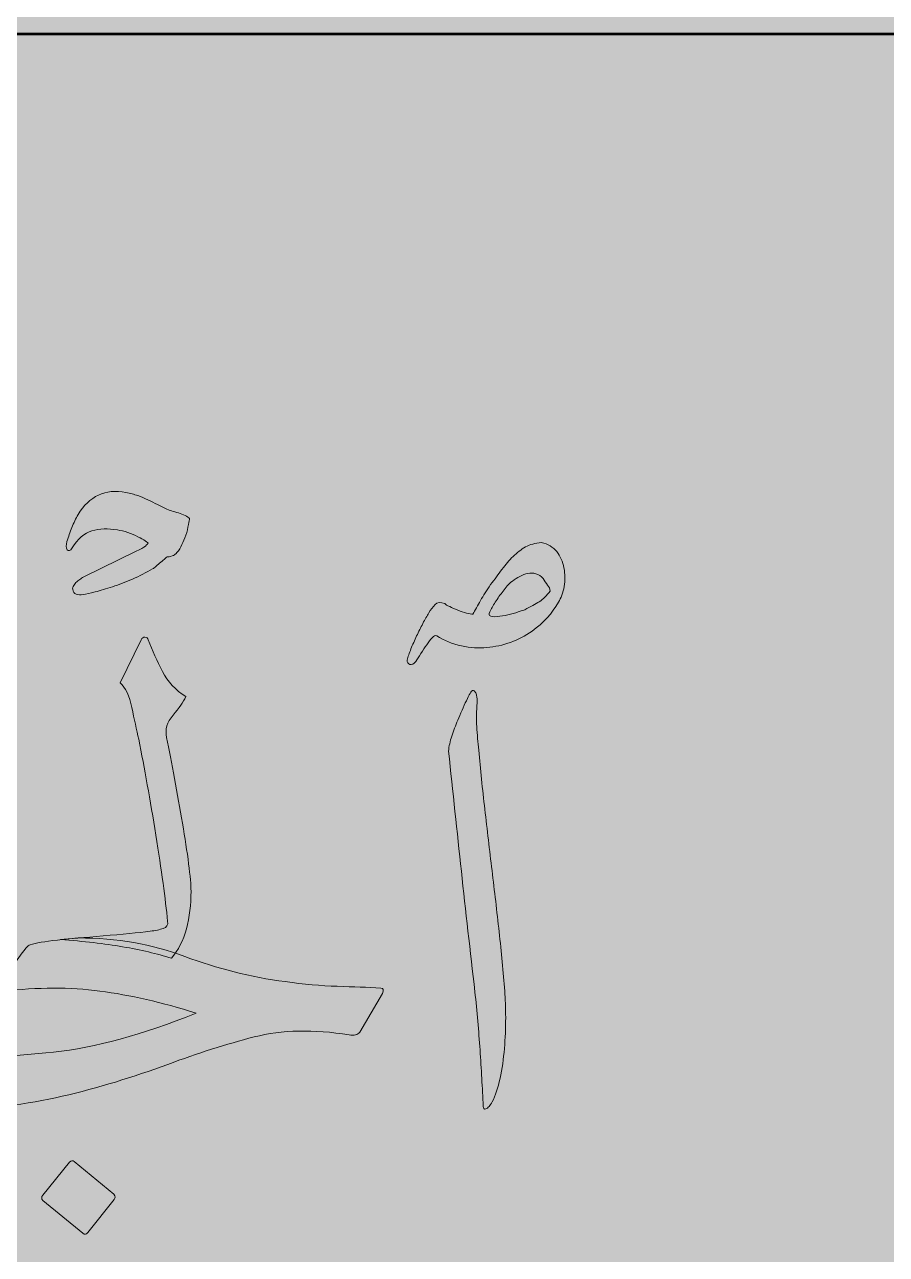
# Model space of a CAD drawing. Header units: inches. Extents: x -1481 to -429, y -1676 to -696.
# Drawn here: x -814.67 to -800.59, y -1261.07 to -1240.95 of the extents above; entities that cross this region are included whole.
import ezdxf

# ---------------------------------------------------------------- set-up
doc = ezdxf.new("R2010")
doc.units = ezdxf.units.IN
doc.header["$MEASUREMENT"] = 0
doc.layers.add('Layer 1', color=7, linetype='Continuous')

# ---------------------------------------------------------------- blocks, each defined once
blk = doc.blocks.new('block 75')
at = {"layer": 'Layer 1', "true_color": 0x009344}
h = blk.add_hatch(color=114, dxfattribs=at)
h.dxf.hatch_style = 2
h.paths.add_polyline_path([(-693.785, -1296.171), (-933.785, -1296.171), (-933.785, -1006.171), (-693.785, -1006.171)])
blk = doc.blocks.new('block 140')
at = {"layer": 'Layer 1', "true_color": 0x49c6ea}
h = blk.add_hatch(color=133, dxfattribs=at)
h.dxf.hatch_style = 2
h.paths.add_polyline_path([(-919.173, -1282.809), (-748.857, -1282.809), (-748.857, -1065.618), (-919.173, -1065.618)])
h = blk.add_hatch(color=133, dxfattribs=at)
h.dxf.hatch_style = 2
h.paths.add_polyline_path([(-907.435, -1277.731), (-761.338, -1277.731), (-761.338, -1076.165), (-907.435, -1076.165)])
at = {"layer": 'Layer 1', "true_color": 0xfff4c8}
h = blk.add_hatch(color=254, dxfattribs=at)
h.dxf.hatch_style = 2
h.paths.add_polyline_path([(-912.062, -1273.635), (-756.36, -1273.635), (-756.36, -1241.111), (-912.062, -1241.111)])
at = {"layer": 'Layer 1', "lineweight": 0}
blk.add_lwpolyline([(-912.062, -1273.635), (-756.36, -1273.635), (-756.36, -1241.111), (-912.062, -1241.111), (-912.062, -1273.635)], dxfattribs=at)
at = {"layer": 'Layer 1', "color": 44, "lineweight": 53, "true_color": 0xaf7e09}
blk.add_lwpolyline([(-912.062, -1273.635), (-756.36, -1273.635), (-756.36, -1241.111), (-912.062, -1241.111), (-912.062, -1273.635)], dxfattribs=at)
blk = doc.blocks.new('block 196')
at = {"layer": 'Layer 1', "true_color": 0x231f20}
h = blk.add_hatch(color=250, dxfattribs=at)
h.dxf.hatch_style = 2
edge = h.paths.add_edge_path()
edge.add_spline(control_points=[(-811.977, -1249.047), (-811.984, -1249.072), (-811.992, -1249.114), (-812.003, -1249.173), (-812.013, -1249.233), (-812.031, -1249.292), (-812.055, -1249.352), (-812.076, -1249.401), (-812.097, -1249.449), (-812.118, -1249.496), (-812.139, -1249.543), (-812.167, -1249.581), (-812.202, -1249.609), (-812.209, -1249.623), (-812.229, -1249.635), (-812.263, -1249.646), (-812.296, -1249.656), (-812.323, -1249.662), (-812.344, -1249.662), (-812.347, -1249.662), (-812.359, -1249.67), (-812.378, -1249.688), (-812.397, -1249.705), (-812.42, -1249.725), (-812.446, -1249.748), (-812.473, -1249.771), (-812.498, -1249.792), (-812.522, -1249.813), (-812.547, -1249.834), (-812.566, -1249.849), (-812.58, -1249.855), (-812.685, -1249.919), (-812.794, -1249.975), (-812.908, -1250.024), (-813.022, -1250.073), (-813.131, -1250.115), (-813.236, -1250.149), (-813.341, -1250.184), (-813.436, -1250.212), (-813.52, -1250.233), (-813.604, -1250.254), (-813.668, -1250.269), (-813.714, -1250.275), (-813.759, -1250.283), (-813.798, -1250.281), (-813.829, -1250.27), (-813.861, -1250.26), (-813.88, -1250.233), (-813.887, -1250.191), (-813.891, -1250.17), (-813.885, -1250.149), (-813.871, -1250.128), (-813.857, -1250.108), (-813.84, -1250.087), (-813.819, -1250.068), (-813.798, -1250.049), (-813.777, -1250.032), (-813.756, -1250.018), (-813.735, -1250.004), (-813.717, -1249.994), (-813.703, -1249.987), (-813.703, -1249.987), (-812.848, -1249.567), (-812.848, -1249.567), (-812.778, -1249.535), (-812.728, -1249.508), (-812.698, -1249.483), (-812.669, -1249.459), (-812.654, -1249.443), (-812.654, -1249.436), (-812.654, -1249.432), (-812.669, -1249.42), (-812.701, -1249.399), (-812.732, -1249.378), (-812.773, -1249.355), (-812.822, -1249.331), (-812.871, -1249.306), (-812.925, -1249.284), (-812.984, -1249.263), (-813.044, -1249.242), (-813.102, -1249.227), (-813.157, -1249.221), (-813.308, -1249.193), (-813.446, -1249.198), (-813.572, -1249.236), (-813.698, -1249.275), (-813.806, -1249.367), (-813.897, -1249.514), (-813.929, -1249.563), (-813.955, -1249.573), (-813.976, -1249.543), (-813.997, -1249.514), (-813.999, -1249.469), (-813.981, -1249.409), (-813.957, -1249.333), (-813.93, -1249.256), (-813.9, -1249.181), (-813.87, -1249.106), (-813.836, -1249.035), (-813.798, -1248.969), (-813.616, -1248.664), (-813.355, -1248.544), (-813.016, -1248.606), (-812.946, -1248.62), (-812.882, -1248.638), (-812.824, -1248.659), (-812.766, -1248.68), (-812.711, -1248.703), (-812.659, -1248.727), (-812.606, -1248.752), (-812.553, -1248.778), (-812.499, -1248.806), (-812.445, -1248.834), (-812.386, -1248.862), (-812.323, -1248.89), (-812.309, -1248.897), (-812.283, -1248.906), (-812.244, -1248.916), (-812.206, -1248.927), (-812.167, -1248.939), (-812.129, -1248.953), (-812.09, -1248.967), (-812.055, -1248.982), (-812.024, -1248.997), (-811.992, -1249.013), (-811.977, -1249.03), (-811.977, -1249.047)], knot_values=[0, 0, 0, 0, 1, 1, 1, 2, 2, 2, 3, 3, 3, 4, 4, 4, 5, 5, 5, 6, 6, 6, 7, 7, 7, 8, 8, 8, 9, 9, 9, 10, 10, 10, 11, 11, 11, 12, 12, 12, 13, 13, 13, 14, 14, 14, 15, 15, 15, 16, 16, 16, 17, 17, 17, 18, 18, 18, 19, 19, 19, 20, 20, 20, 21, 21, 21, 22, 22, 22, 23, 23, 23, 24, 24, 24, 25, 25, 25, 26, 26, 26, 27, 27, 27, 28, 28, 28, 29, 29, 29, 30, 30, 30, 31, 31, 31, 32, 32, 32, 33, 33, 33, 34, 34, 34, 35, 35, 35, 36, 36, 36, 37, 37, 37, 38, 38, 38, 39, 39, 39, 40, 40, 40, 41, 41, 41, 42, 42, 42, 42], degree=3, periodic=1)
at = {"layer": 'Layer 1', "lineweight": 0}
blk.add_open_spline([(-811.977, -1249.047), (-811.984, -1249.072), (-811.992, -1249.114), (-812.003, -1249.173), (-812.013, -1249.233), (-812.031, -1249.292), (-812.055, -1249.352), (-812.076, -1249.401), (-812.097, -1249.449), (-812.118, -1249.496), (-812.139, -1249.543), (-812.167, -1249.581), (-812.202, -1249.609), (-812.209, -1249.623), (-812.229, -1249.635), (-812.263, -1249.646), (-812.296, -1249.656), (-812.323, -1249.662), (-812.344, -1249.662), (-812.347, -1249.662), (-812.359, -1249.67), (-812.378, -1249.688), (-812.397, -1249.705), (-812.42, -1249.725), (-812.446, -1249.748), (-812.473, -1249.771), (-812.498, -1249.792), (-812.522, -1249.813), (-812.547, -1249.834), (-812.566, -1249.849), (-812.58, -1249.855), (-812.685, -1249.919), (-812.794, -1249.975), (-812.908, -1250.024), (-813.022, -1250.073), (-813.131, -1250.115), (-813.236, -1250.149), (-813.341, -1250.184), (-813.436, -1250.212), (-813.52, -1250.233), (-813.604, -1250.254), (-813.668, -1250.269), (-813.714, -1250.275), (-813.759, -1250.283), (-813.798, -1250.281), (-813.829, -1250.27), (-813.861, -1250.26), (-813.88, -1250.233), (-813.887, -1250.191), (-813.891, -1250.17), (-813.885, -1250.149), (-813.871, -1250.128), (-813.857, -1250.108), (-813.84, -1250.087), (-813.819, -1250.068), (-813.798, -1250.049), (-813.777, -1250.032), (-813.756, -1250.018), (-813.735, -1250.004), (-813.717, -1249.994), (-813.703, -1249.987), (-813.703, -1249.987), (-812.848, -1249.567), (-812.848, -1249.567), (-812.778, -1249.535), (-812.728, -1249.508), (-812.698, -1249.483), (-812.669, -1249.459), (-812.654, -1249.443), (-812.654, -1249.436), (-812.654, -1249.432), (-812.669, -1249.42), (-812.701, -1249.399), (-812.732, -1249.378), (-812.773, -1249.355), (-812.822, -1249.331), (-812.871, -1249.306), (-812.925, -1249.284), (-812.984, -1249.263), (-813.044, -1249.242), (-813.102, -1249.227), (-813.157, -1249.221), (-813.308, -1249.193), (-813.446, -1249.198), (-813.572, -1249.236), (-813.698, -1249.275), (-813.806, -1249.367), (-813.897, -1249.514), (-813.929, -1249.563), (-813.955, -1249.573), (-813.976, -1249.543), (-813.997, -1249.514), (-813.999, -1249.469), (-813.981, -1249.409), (-813.957, -1249.333), (-813.93, -1249.256), (-813.9, -1249.181), (-813.87, -1249.106), (-813.836, -1249.035), (-813.798, -1248.969), (-813.616, -1248.664), (-813.355, -1248.544), (-813.016, -1248.606), (-812.946, -1248.62), (-812.882, -1248.638), (-812.824, -1248.659), (-812.766, -1248.68), (-812.711, -1248.703), (-812.659, -1248.727), (-812.606, -1248.752), (-812.553, -1248.778), (-812.499, -1248.806), (-812.445, -1248.834), (-812.386, -1248.862), (-812.323, -1248.89), (-812.309, -1248.897), (-812.283, -1248.906), (-812.244, -1248.916), (-812.206, -1248.927), (-812.167, -1248.939), (-812.129, -1248.953), (-812.09, -1248.967), (-812.055, -1248.982), (-812.024, -1248.997), (-811.992, -1249.013), (-811.977, -1249.03), (-811.977, -1249.047)], degree=3, knots=[0, 0, 0, 0, 1, 1, 1, 2, 2, 2, 3, 3, 3, 4, 4, 4, 5, 5, 5, 6, 6, 6, 7, 7, 7, 8, 8, 8, 9, 9, 9, 10, 10, 10, 11, 11, 11, 12, 12, 12, 13, 13, 13, 14, 14, 14, 15, 15, 15, 16, 16, 16, 17, 17, 17, 18, 18, 18, 19, 19, 19, 20, 20, 20, 21, 21, 21, 22, 22, 22, 23, 23, 23, 24, 24, 24, 25, 25, 25, 26, 26, 26, 27, 27, 27, 28, 28, 28, 29, 29, 29, 30, 30, 30, 31, 31, 31, 32, 32, 32, 33, 33, 33, 34, 34, 34, 35, 35, 35, 36, 36, 36, 37, 37, 37, 38, 38, 38, 39, 39, 39, 40, 40, 40, 41, 41, 41, 42, 42, 42, 42], dxfattribs=at)
blk = doc.blocks.new('block 139')
at = {"layer": 'Layer 1', "true_color": 0x231f20}
h = blk.add_hatch(color=250, dxfattribs=at)
h.dxf.hatch_style = 2
edge = h.paths.add_edge_path()
edge.add_spline(control_points=[(-814.089, -1255.92), (-813.935, -1255.906), (-813.701, -1255.886), (-813.388, -1255.86), (-813.075, -1255.834), (-812.819, -1255.808), (-812.619, -1255.784), (-812.535, -1255.773), (-812.464, -1255.758), (-812.407, -1255.739), (-812.349, -1255.72), (-812.325, -1255.681), (-812.336, -1255.621), (-812.371, -1255.257), (-812.435, -1254.787), (-812.527, -1254.212), (-812.62, -1253.636), (-812.714, -1253.114), (-812.808, -1252.645), (-812.843, -1252.491), (-812.881, -1252.318), (-812.921, -1252.126), (-812.961, -1251.933), (-813.025, -1251.798), (-813.112, -1251.721), (-813.112, -1251.721), (-812.766, -1251.018), (-812.766, -1251.018), (-812.752, -1250.987), (-812.732, -1250.972), (-812.706, -1250.973), (-812.679, -1250.975), (-812.661, -1250.99), (-812.651, -1251.018), (-812.584, -1251.193), (-812.507, -1251.365), (-812.42, -1251.535), (-812.332, -1251.705), (-812.205, -1251.842), (-812.037, -1251.947), (-812.079, -1252.035), (-812.149, -1252.135), (-812.246, -1252.249), (-812.344, -1252.363), (-812.38, -1252.484), (-812.351, -1252.614), (-812.313, -1252.813), (-812.27, -1253.037), (-812.223, -1253.285), (-812.176, -1253.534), (-812.132, -1253.778), (-812.092, -1254.018), (-812.051, -1254.257), (-812.018, -1254.478), (-811.992, -1254.679), (-811.966, -1254.88), (-811.953, -1255.03), (-811.953, -1255.128), (-811.953, -1255.348), (-811.978, -1255.554), (-812.029, -1255.744), (-812.079, -1255.935), (-812.161, -1256.095), (-812.273, -1256.225), (-812.507, -1256.151), (-812.773, -1256.089), (-813.071, -1256.038), (-813.368, -1255.988), (-813.707, -1255.948), (-814.089, -1255.92)], knot_values=[0, 0, 0, 0, 1, 1, 1, 2, 2, 2, 3, 3, 3, 4, 4, 4, 5, 5, 5, 6, 6, 6, 7, 7, 7, 8, 8, 8, 9, 9, 9, 10, 10, 10, 11, 11, 11, 12, 12, 12, 13, 13, 13, 14, 14, 14, 15, 15, 15, 16, 16, 16, 17, 17, 17, 18, 18, 18, 19, 19, 19, 20, 20, 20, 21, 21, 21, 22, 22, 22, 23, 23, 23, 23], degree=3, periodic=1)
edge = h.paths.add_edge_path()
edge.add_spline(control_points=[(-807.344, -1250.598), (-807.309, -1250.532), (-807.268, -1250.457), (-807.221, -1250.375), (-807.173, -1250.293), (-807.118, -1250.206), (-807.055, -1250.115), (-806.989, -1250.028), (-806.927, -1249.945), (-806.869, -1249.866), (-806.811, -1249.787), (-806.751, -1249.716), (-806.688, -1249.653), (-806.625, -1249.591), (-806.557, -1249.539), (-806.483, -1249.499), (-806.41, -1249.458), (-806.324, -1249.435), (-806.226, -1249.428), (-806.118, -1249.449), (-806.034, -1249.498), (-805.974, -1249.575), (-805.915, -1249.652), (-805.875, -1249.74), (-805.856, -1249.84), (-805.837, -1249.94), (-805.836, -1250.041), (-805.853, -1250.144), (-805.871, -1250.247), (-805.902, -1250.334), (-805.948, -1250.404), (-806.046, -1250.582), (-806.189, -1250.74), (-806.378, -1250.876), (-806.599, -1251.03), (-806.845, -1251.12), (-807.118, -1251.144), (-807.248, -1251.158), (-807.386, -1251.149), (-807.533, -1251.118), (-807.68, -1251.086), (-807.815, -1251.03), (-807.937, -1250.95), (-807.958, -1250.943), (-807.982, -1250.954), (-808.01, -1250.984), (-808.039, -1251.014), (-808.068, -1251.051), (-808.1, -1251.097), (-808.131, -1251.142), (-808.163, -1251.19), (-808.194, -1251.241), (-808.226, -1251.292), (-808.254, -1251.335), (-808.278, -1251.37), (-808.313, -1251.415), (-808.346, -1251.432), (-808.375, -1251.42), (-808.405, -1251.407), (-808.42, -1251.384), (-808.42, -1251.349), (-808.406, -1251.296), (-808.385, -1251.235), (-808.357, -1251.165), (-808.329, -1251.095), (-808.298, -1251.025), (-808.265, -1250.955), (-808.232, -1250.885), (-808.198, -1250.817), (-808.163, -1250.75), (-808.128, -1250.684), (-808.094, -1250.626), (-808.063, -1250.577), (-808.035, -1250.525), (-808.002, -1250.479), (-807.963, -1250.441), (-807.925, -1250.402), (-807.872, -1250.397), (-807.806, -1250.425), (-807.792, -1250.439), (-807.765, -1250.456), (-807.724, -1250.475), (-807.684, -1250.494), (-807.64, -1250.513), (-807.591, -1250.533), (-807.542, -1250.552), (-807.494, -1250.568), (-807.449, -1250.58), (-807.403, -1250.592), (-807.368, -1250.598), (-807.344, -1250.598)], knot_values=[0, 0, 0, 0, 1, 1, 1, 2, 2, 2, 3, 3, 3, 4, 4, 4, 5, 5, 5, 6, 6, 6, 7, 7, 7, 8, 8, 8, 9, 9, 9, 10, 10, 10, 11, 11, 11, 12, 12, 12, 13, 13, 13, 14, 14, 14, 15, 15, 15, 16, 16, 16, 17, 17, 17, 18, 18, 18, 19, 19, 19, 20, 20, 20, 21, 21, 21, 22, 22, 22, 23, 23, 23, 24, 24, 24, 25, 25, 25, 26, 26, 26, 27, 27, 27, 28, 28, 28, 29, 29, 29, 30, 30, 30, 30], degree=3, periodic=1)
edge = h.paths.add_edge_path()
edge.add_spline(control_points=[(-807.349, -1251.847), (-807.328, -1251.847), (-807.313, -1251.856), (-807.305, -1251.874), (-807.296, -1251.891), (-807.289, -1251.91), (-807.284, -1251.931), (-807.278, -1251.952), (-807.276, -1251.974), (-807.276, -1251.997), (-807.276, -1252.02), (-807.276, -1252.036), (-807.276, -1252.047), (-807.286, -1252.18), (-807.288, -1252.31), (-807.281, -1252.438), (-807.274, -1252.566), (-807.263, -1252.694), (-807.249, -1252.824), (-807.221, -1253.135), (-807.188, -1253.457), (-807.15, -1253.789), (-807.111, -1254.122), (-807.072, -1254.456), (-807.032, -1254.792), (-806.991, -1255.128), (-806.953, -1255.462), (-806.916, -1255.794), (-806.879, -1256.127), (-806.849, -1256.45), (-806.824, -1256.765), (-806.814, -1256.888), (-806.809, -1257.032), (-806.809, -1257.198), (-806.809, -1257.364), (-806.816, -1257.532), (-806.83, -1257.702), (-806.844, -1257.872), (-806.867, -1258.034), (-806.9, -1258.188), (-806.934, -1258.342), (-806.977, -1258.471), (-807.029, -1258.576), (-807.047, -1258.604), (-807.064, -1258.628), (-807.081, -1258.649), (-807.099, -1258.67), (-807.116, -1258.684), (-807.134, -1258.691), (-807.162, -1258.698), (-807.176, -1258.684), (-807.176, -1258.649), (-807.19, -1258.345), (-807.207, -1258.037), (-807.228, -1257.726), (-807.249, -1257.414), (-807.277, -1257.098), (-807.312, -1256.776), (-807.389, -1256.107), (-807.463, -1255.45), (-807.533, -1254.802), (-807.603, -1254.155), (-807.673, -1253.501), (-807.743, -1252.839), (-807.736, -1252.759), (-807.718, -1252.677), (-807.69, -1252.593), (-807.662, -1252.509), (-807.629, -1252.421), (-807.591, -1252.33), (-807.57, -1252.281), (-807.547, -1252.228), (-807.522, -1252.17), (-807.498, -1252.112), (-807.474, -1252.06), (-807.452, -1252.013), (-807.429, -1251.965), (-807.409, -1251.926), (-807.391, -1251.895), (-807.374, -1251.863), (-807.36, -1251.847), (-807.349, -1251.847)], knot_values=[0, 0, 0, 0, 1, 1, 1, 2, 2, 2, 3, 3, 3, 4, 4, 4, 5, 5, 5, 6, 6, 6, 7, 7, 7, 8, 8, 8, 9, 9, 9, 10, 10, 10, 11, 11, 11, 12, 12, 12, 13, 13, 13, 14, 14, 14, 15, 15, 15, 16, 16, 16, 17, 17, 17, 18, 18, 18, 19, 19, 19, 20, 20, 20, 21, 21, 21, 22, 22, 22, 23, 23, 23, 24, 24, 24, 25, 25, 25, 26, 26, 26, 27, 27, 27, 27], degree=3, periodic=1)
edge = h.paths.add_edge_path()
edge.add_spline(control_points=[(-806.194, -1250.016), (-806.271, -1249.939), (-806.355, -1249.911), (-806.446, -1249.932), (-806.537, -1249.953), (-806.621, -1249.995), (-806.698, -1250.058), (-806.73, -1250.079), (-806.769, -1250.118), (-806.816, -1250.176), (-806.864, -1250.233), (-806.908, -1250.294), (-806.95, -1250.357), (-806.992, -1250.42), (-807.026, -1250.477), (-807.053, -1250.527), (-807.079, -1250.578), (-807.087, -1250.609), (-807.076, -1250.619), (-807.045, -1250.637), (-807.001, -1250.643), (-806.945, -1250.638), (-806.889, -1250.632), (-806.831, -1250.623), (-806.772, -1250.609), (-806.712, -1250.595), (-806.657, -1250.579), (-806.606, -1250.561), (-806.556, -1250.544), (-806.518, -1250.532), (-806.494, -1250.525), (-806.403, -1250.479), (-806.325, -1250.436), (-806.26, -1250.394), (-806.195, -1250.352), (-806.137, -1250.294), (-806.084, -1250.22), (-806.084, -1250.185), (-806.097, -1250.152), (-806.124, -1250.121), (-806.15, -1250.089), (-806.173, -1250.054), (-806.194, -1250.016)], knot_values=[0, 0, 0, 0, 1, 1, 1, 2, 2, 2, 3, 3, 3, 4, 4, 4, 5, 5, 5, 6, 6, 6, 7, 7, 7, 8, 8, 8, 9, 9, 9, 10, 10, 10, 11, 11, 11, 12, 12, 12, 13, 13, 13, 14, 14, 14, 14], degree=3, periodic=1)
h = blk.add_hatch(color=250, dxfattribs=at)
h.dxf.hatch_style = 2
edge = h.paths.add_edge_path()
edge.add_spline(control_points=[(-810.412, -1256.608), (-810.108, -1256.65), (-809.825, -1256.675), (-809.562, -1256.684), (-809.3, -1256.693), (-809.062, -1256.702), (-808.848, -1256.713), (-808.806, -1256.713), (-808.798, -1256.742), (-808.822, -1256.802), (-808.822, -1256.802), (-809.195, -1257.432), (-809.195, -1257.432), (-809.226, -1257.481), (-809.284, -1257.497), (-809.368, -1257.479), (-809.949, -1257.385), (-810.467, -1257.396), (-810.922, -1257.513), (-811.376, -1257.63), (-811.847, -1257.78), (-812.333, -1257.962), (-812.9, -1258.172), (-813.475, -1258.346), (-814.057, -1258.484), (-814.64, -1258.622), (-815.269, -1258.691), (-815.944, -1258.691), (-815.944, -1258.691), (-816.044, -1258.691), (-816.044, -1258.691), (-816.16, -1258.691), (-816.247, -1258.649), (-816.306, -1258.563), (-816.366, -1258.477), (-816.396, -1258.383), (-816.396, -1258.279), (-816.396, -1258.176), (-816.366, -1258.081), (-816.306, -1257.993), (-816.247, -1257.906), (-816.16, -1257.862), (-816.044, -1257.862), (-816.044, -1257.862), (-815.944, -1257.862), (-815.944, -1257.862), (-815.454, -1257.862), (-814.873, -1257.828), (-814.199, -1257.76), (-813.526, -1257.692), (-812.75, -1257.479), (-811.871, -1257.122), (-812.428, -1256.947), (-812.951, -1256.827), (-813.441, -1256.763), (-813.931, -1256.698), (-814.459, -1256.699), (-815.026, -1256.765), (-815.061, -1256.769), (-815.071, -1256.753), (-815.057, -1256.718), (-815.005, -1256.61), (-814.944, -1256.497), (-814.876, -1256.379), (-814.808, -1256.262), (-814.734, -1256.156), (-814.653, -1256.062), (-814.625, -1256.027), (-814.601, -1256.008), (-814.58, -1256.004), (-814.492, -1255.976), (-814.344, -1255.951), (-814.134, -1255.928), (-813.924, -1255.905), (-813.81, -1255.894), (-813.792, -1255.894), (-813.166, -1255.894), (-812.587, -1255.995), (-812.055, -1256.196), (-811.523, -1256.397), (-810.976, -1256.534), (-810.412, -1256.608)], knot_values=[0, 0, 0, 0, 1, 1, 1, 2, 2, 2, 3, 3, 3, 4, 4, 4, 5, 5, 5, 6, 6, 6, 7, 7, 7, 8, 8, 8, 9, 9, 9, 10, 10, 10, 11, 11, 11, 12, 12, 12, 13, 13, 13, 14, 14, 14, 15, 15, 15, 16, 16, 16, 17, 17, 17, 18, 18, 18, 19, 19, 19, 20, 20, 20, 21, 21, 21, 22, 22, 22, 23, 23, 23, 24, 24, 24, 25, 25, 25, 26, 26, 26, 27, 27, 27, 27], degree=3, periodic=1)
edge = h.paths.add_edge_path()
edge.add_spline(control_points=[(-813.939, -1259.563), (-813.911, -1259.531), (-813.885, -1259.528), (-813.861, -1259.552), (-813.861, -1259.552), (-813.215, -1260.087), (-813.215, -1260.087), (-813.187, -1260.119), (-813.185, -1260.147), (-813.21, -1260.171), (-813.21, -1260.171), (-813.64, -1260.712), (-813.64, -1260.712), (-813.665, -1260.747), (-813.693, -1260.751), (-813.724, -1260.723), (-813.724, -1260.723), (-814.375, -1260.187), (-814.375, -1260.187), (-814.4, -1260.163), (-814.4, -1260.133), (-814.375, -1260.098), (-814.375, -1260.098), (-813.939, -1259.563), (-813.939, -1259.563), (-813.939, -1259.563), (-813.939, -1259.563), (-813.939, -1259.563)], knot_values=[0, 0, 0, 0, 1, 1, 1, 2, 2, 2, 3, 3, 3, 4, 4, 4, 5, 5, 5, 6, 6, 6, 7, 7, 7, 8, 8, 8, 9, 9, 9, 9], degree=3, periodic=1)
at = {"layer": 'Layer 1', "lineweight": 0}
for points, knots in [([(-807.344, -1250.598), (-807.309, -1250.532), (-807.268, -1250.457), (-807.221, -1250.375), (-807.173, -1250.293), (-807.118, -1250.206), (-807.055, -1250.115), (-806.989, -1250.028), (-806.927, -1249.945), (-806.869, -1249.866), (-806.811, -1249.787), (-806.751, -1249.716), (-806.688, -1249.653), (-806.625, -1249.591), (-806.557, -1249.539), (-806.483, -1249.499), (-806.41, -1249.458), (-806.324, -1249.435), (-806.226, -1249.428), (-806.118, -1249.449), (-806.034, -1249.498), (-805.974, -1249.575), (-805.915, -1249.652), (-805.875, -1249.74), (-805.856, -1249.84), (-805.837, -1249.94), (-805.836, -1250.041), (-805.853, -1250.144), (-805.871, -1250.247), (-805.902, -1250.334), (-805.948, -1250.404), (-806.046, -1250.582), (-806.189, -1250.74), (-806.378, -1250.876), (-806.599, -1251.03), (-806.845, -1251.12), (-807.118, -1251.144), (-807.248, -1251.158), (-807.386, -1251.149), (-807.533, -1251.118), (-807.68, -1251.086), (-807.815, -1251.03), (-807.937, -1250.95), (-807.958, -1250.943), (-807.982, -1250.954), (-808.01, -1250.984), (-808.039, -1251.014), (-808.068, -1251.051), (-808.1, -1251.097), (-808.131, -1251.142), (-808.163, -1251.19), (-808.194, -1251.241), (-808.226, -1251.292), (-808.254, -1251.335), (-808.278, -1251.37), (-808.313, -1251.415), (-808.346, -1251.432), (-808.375, -1251.42), (-808.405, -1251.407), (-808.42, -1251.384), (-808.42, -1251.349), (-808.406, -1251.296), (-808.385, -1251.235), (-808.357, -1251.165), (-808.329, -1251.095), (-808.298, -1251.025), (-808.265, -1250.955), (-808.232, -1250.885), (-808.198, -1250.817), (-808.163, -1250.75), (-808.128, -1250.684), (-808.094, -1250.626), (-808.063, -1250.577), (-808.035, -1250.525), (-808.002, -1250.479), (-807.963, -1250.441), (-807.925, -1250.402), (-807.872, -1250.397), (-807.806, -1250.425), (-807.792, -1250.439), (-807.765, -1250.456), (-807.724, -1250.475), (-807.684, -1250.494), (-807.64, -1250.513), (-807.591, -1250.533), (-807.542, -1250.552), (-807.494, -1250.568), (-807.449, -1250.58), (-807.403, -1250.592), (-807.368, -1250.598), (-807.344, -1250.598)], [0, 0, 0, 0, 1, 1, 1, 2, 2, 2, 3, 3, 3, 4, 4, 4, 5, 5, 5, 6, 6, 6, 7, 7, 7, 8, 8, 8, 9, 9, 9, 10, 10, 10, 11, 11, 11, 12, 12, 12, 13, 13, 13, 14, 14, 14, 15, 15, 15, 16, 16, 16, 17, 17, 17, 18, 18, 18, 19, 19, 19, 20, 20, 20, 21, 21, 21, 22, 22, 22, 23, 23, 23, 24, 24, 24, 25, 25, 25, 26, 26, 26, 27, 27, 27, 28, 28, 28, 29, 29, 29, 30, 30, 30, 30]), ([(-806.194, -1250.016), (-806.271, -1249.939), (-806.355, -1249.911), (-806.446, -1249.932), (-806.537, -1249.953), (-806.621, -1249.995), (-806.698, -1250.058), (-806.73, -1250.079), (-806.769, -1250.118), (-806.816, -1250.176), (-806.864, -1250.233), (-806.908, -1250.294), (-806.95, -1250.357), (-806.992, -1250.42), (-807.026, -1250.477), (-807.053, -1250.527), (-807.079, -1250.578), (-807.087, -1250.609), (-807.076, -1250.619), (-807.045, -1250.637), (-807.001, -1250.643), (-806.945, -1250.638), (-806.889, -1250.632), (-806.831, -1250.623), (-806.772, -1250.609), (-806.712, -1250.595), (-806.657, -1250.579), (-806.606, -1250.561), (-806.556, -1250.544), (-806.518, -1250.532), (-806.494, -1250.525), (-806.403, -1250.479), (-806.325, -1250.436), (-806.26, -1250.394), (-806.195, -1250.352), (-806.137, -1250.294), (-806.084, -1250.22), (-806.084, -1250.185), (-806.097, -1250.152), (-806.124, -1250.121), (-806.15, -1250.089), (-806.173, -1250.054), (-806.194, -1250.016)], [0, 0, 0, 0, 1, 1, 1, 2, 2, 2, 3, 3, 3, 4, 4, 4, 5, 5, 5, 6, 6, 6, 7, 7, 7, 8, 8, 8, 9, 9, 9, 10, 10, 10, 11, 11, 11, 12, 12, 12, 13, 13, 13, 14, 14, 14, 14]), ([(-814.089, -1255.92), (-813.935, -1255.906), (-813.701, -1255.886), (-813.388, -1255.86), (-813.075, -1255.834), (-812.819, -1255.808), (-812.619, -1255.784), (-812.535, -1255.773), (-812.464, -1255.758), (-812.407, -1255.739), (-812.349, -1255.72), (-812.325, -1255.681), (-812.336, -1255.621), (-812.371, -1255.257), (-812.435, -1254.787), (-812.527, -1254.212), (-812.62, -1253.636), (-812.714, -1253.114), (-812.808, -1252.645), (-812.843, -1252.491), (-812.881, -1252.318), (-812.921, -1252.126), (-812.961, -1251.933), (-813.025, -1251.798), (-813.112, -1251.721), (-813.112, -1251.721), (-812.766, -1251.018), (-812.766, -1251.018), (-812.752, -1250.987), (-812.732, -1250.972), (-812.706, -1250.973), (-812.679, -1250.975), (-812.661, -1250.99), (-812.651, -1251.018), (-812.584, -1251.193), (-812.507, -1251.365), (-812.42, -1251.535), (-812.332, -1251.705), (-812.205, -1251.842), (-812.037, -1251.947), (-812.079, -1252.035), (-812.149, -1252.135), (-812.246, -1252.249), (-812.344, -1252.363), (-812.38, -1252.484), (-812.351, -1252.614), (-812.313, -1252.813), (-812.27, -1253.037), (-812.223, -1253.285), (-812.176, -1253.534), (-812.132, -1253.778), (-812.092, -1254.018), (-812.051, -1254.257), (-812.018, -1254.478), (-811.992, -1254.679), (-811.966, -1254.88), (-811.953, -1255.03), (-811.953, -1255.128), (-811.953, -1255.348), (-811.978, -1255.554), (-812.029, -1255.744), (-812.079, -1255.935), (-812.161, -1256.095), (-812.273, -1256.225), (-812.507, -1256.151), (-812.773, -1256.089), (-813.071, -1256.038), (-813.368, -1255.988), (-813.707, -1255.948), (-814.089, -1255.92)], [0, 0, 0, 0, 1, 1, 1, 2, 2, 2, 3, 3, 3, 4, 4, 4, 5, 5, 5, 6, 6, 6, 7, 7, 7, 8, 8, 8, 9, 9, 9, 10, 10, 10, 11, 11, 11, 12, 12, 12, 13, 13, 13, 14, 14, 14, 15, 15, 15, 16, 16, 16, 17, 17, 17, 18, 18, 18, 19, 19, 19, 20, 20, 20, 21, 21, 21, 22, 22, 22, 23, 23, 23, 23]), ([(-807.349, -1251.847), (-807.328, -1251.847), (-807.313, -1251.856), (-807.305, -1251.874), (-807.296, -1251.891), (-807.289, -1251.91), (-807.284, -1251.931), (-807.278, -1251.952), (-807.276, -1251.974), (-807.276, -1251.997), (-807.276, -1252.02), (-807.276, -1252.036), (-807.276, -1252.047), (-807.286, -1252.18), (-807.288, -1252.31), (-807.281, -1252.438), (-807.274, -1252.566), (-807.263, -1252.694), (-807.249, -1252.824), (-807.221, -1253.135), (-807.188, -1253.457), (-807.15, -1253.789), (-807.111, -1254.122), (-807.072, -1254.456), (-807.032, -1254.792), (-806.991, -1255.128), (-806.953, -1255.462), (-806.916, -1255.794), (-806.879, -1256.127), (-806.849, -1256.45), (-806.824, -1256.765), (-806.814, -1256.888), (-806.809, -1257.032), (-806.809, -1257.198), (-806.809, -1257.364), (-806.816, -1257.532), (-806.83, -1257.702), (-806.844, -1257.872), (-806.867, -1258.034), (-806.9, -1258.188), (-806.934, -1258.342), (-806.977, -1258.471), (-807.029, -1258.576), (-807.047, -1258.604), (-807.064, -1258.628), (-807.081, -1258.649), (-807.099, -1258.67), (-807.116, -1258.684), (-807.134, -1258.691), (-807.162, -1258.698), (-807.176, -1258.684), (-807.176, -1258.649), (-807.19, -1258.345), (-807.207, -1258.037), (-807.228, -1257.726), (-807.249, -1257.414), (-807.277, -1257.098), (-807.312, -1256.776), (-807.389, -1256.107), (-807.463, -1255.45), (-807.533, -1254.802), (-807.603, -1254.155), (-807.673, -1253.501), (-807.743, -1252.839), (-807.736, -1252.759), (-807.718, -1252.677), (-807.69, -1252.593), (-807.662, -1252.509), (-807.629, -1252.421), (-807.591, -1252.33), (-807.57, -1252.281), (-807.547, -1252.228), (-807.522, -1252.17), (-807.498, -1252.112), (-807.474, -1252.06), (-807.452, -1252.013), (-807.429, -1251.965), (-807.409, -1251.926), (-807.391, -1251.895), (-807.374, -1251.863), (-807.36, -1251.847), (-807.349, -1251.847)], [0, 0, 0, 0, 1, 1, 1, 2, 2, 2, 3, 3, 3, 4, 4, 4, 5, 5, 5, 6, 6, 6, 7, 7, 7, 8, 8, 8, 9, 9, 9, 10, 10, 10, 11, 11, 11, 12, 12, 12, 13, 13, 13, 14, 14, 14, 15, 15, 15, 16, 16, 16, 17, 17, 17, 18, 18, 18, 19, 19, 19, 20, 20, 20, 21, 21, 21, 22, 22, 22, 23, 23, 23, 24, 24, 24, 25, 25, 25, 26, 26, 26, 27, 27, 27, 27]), ([(-810.412, -1256.608), (-810.108, -1256.65), (-809.825, -1256.675), (-809.562, -1256.684), (-809.3, -1256.693), (-809.062, -1256.702), (-808.848, -1256.713), (-808.806, -1256.713), (-808.798, -1256.742), (-808.822, -1256.802), (-808.822, -1256.802), (-809.195, -1257.432), (-809.195, -1257.432), (-809.226, -1257.481), (-809.284, -1257.497), (-809.368, -1257.479), (-809.949, -1257.385), (-810.467, -1257.396), (-810.922, -1257.513), (-811.376, -1257.63), (-811.847, -1257.78), (-812.333, -1257.962), (-812.9, -1258.172), (-813.475, -1258.346), (-814.057, -1258.484), (-814.64, -1258.622), (-815.269, -1258.691), (-815.944, -1258.691), (-815.944, -1258.691), (-816.044, -1258.691), (-816.044, -1258.691), (-816.16, -1258.691), (-816.247, -1258.649), (-816.306, -1258.563), (-816.366, -1258.477), (-816.396, -1258.383), (-816.396, -1258.279), (-816.396, -1258.176), (-816.366, -1258.081), (-816.306, -1257.993), (-816.247, -1257.906), (-816.16, -1257.862), (-816.044, -1257.862), (-816.044, -1257.862), (-815.944, -1257.862), (-815.944, -1257.862), (-815.454, -1257.862), (-814.873, -1257.828), (-814.199, -1257.76), (-813.526, -1257.692), (-812.75, -1257.479), (-811.871, -1257.122), (-812.428, -1256.947), (-812.951, -1256.827), (-813.441, -1256.763), (-813.931, -1256.698), (-814.459, -1256.699), (-815.026, -1256.765), (-815.061, -1256.769), (-815.071, -1256.753), (-815.057, -1256.718), (-815.005, -1256.61), (-814.944, -1256.497), (-814.876, -1256.379), (-814.808, -1256.262), (-814.734, -1256.156), (-814.653, -1256.062), (-814.625, -1256.027), (-814.601, -1256.008), (-814.58, -1256.004), (-814.492, -1255.976), (-814.344, -1255.951), (-814.134, -1255.928), (-813.924, -1255.905), (-813.81, -1255.894), (-813.792, -1255.894), (-813.166, -1255.894), (-812.587, -1255.995), (-812.055, -1256.196), (-811.523, -1256.397), (-810.976, -1256.534), (-810.412, -1256.608)], [0, 0, 0, 0, 1, 1, 1, 2, 2, 2, 3, 3, 3, 4, 4, 4, 5, 5, 5, 6, 6, 6, 7, 7, 7, 8, 8, 8, 9, 9, 9, 10, 10, 10, 11, 11, 11, 12, 12, 12, 13, 13, 13, 14, 14, 14, 15, 15, 15, 16, 16, 16, 17, 17, 17, 18, 18, 18, 19, 19, 19, 20, 20, 20, 21, 21, 21, 22, 22, 22, 23, 23, 23, 24, 24, 24, 25, 25, 25, 26, 26, 26, 27, 27, 27, 27]), ([(-813.939, -1259.563), (-813.911, -1259.531), (-813.885, -1259.528), (-813.861, -1259.552), (-813.861, -1259.552), (-813.215, -1260.087), (-813.215, -1260.087), (-813.187, -1260.119), (-813.185, -1260.147), (-813.21, -1260.171), (-813.21, -1260.171), (-813.64, -1260.712), (-813.64, -1260.712), (-813.665, -1260.747), (-813.693, -1260.751), (-813.724, -1260.723), (-813.724, -1260.723), (-814.375, -1260.187), (-814.375, -1260.187), (-814.4, -1260.163), (-814.4, -1260.133), (-814.375, -1260.098), (-814.375, -1260.098), (-813.939, -1259.563), (-813.939, -1259.563), (-813.939, -1259.563), (-813.939, -1259.563), (-813.939, -1259.563)], [0, 0, 0, 0, 1, 1, 1, 2, 2, 2, 3, 3, 3, 4, 4, 4, 5, 5, 5, 6, 6, 6, 7, 7, 7, 8, 8, 8, 9, 9, 9, 9])]:
    blk.add_open_spline(points, degree=3, knots=knots, dxfattribs=at)
at = {"layer": 'Layer 1'}
for name in ['block 140', 'block 196']:
    blk.add_blockref(name, (0, 0), dxfattribs=at)

msp = doc.modelspace()

# ---------------------------------------------------------------- hatches: boundary and pattern name
at = {"layer": 'Layer 1', "true_color": 0x006738}
h = msp.add_hatch(color=116, dxfattribs=at)
h.dxf.hatch_style = 2
h.paths.add_polyline_path([(-749.015, -1281.171), (-919.015, -1281.171), (-919.015, -1062.796), (-749.015, -1062.796)])

# ---------------------------------------------------------------- block references
at = {"layer": 'Layer 1'}
for name in ['block 75', 'block 139']:
    msp.add_blockref(name, (0, 0), dxfattribs=at)

doc.saveas('drawing.dxf')
